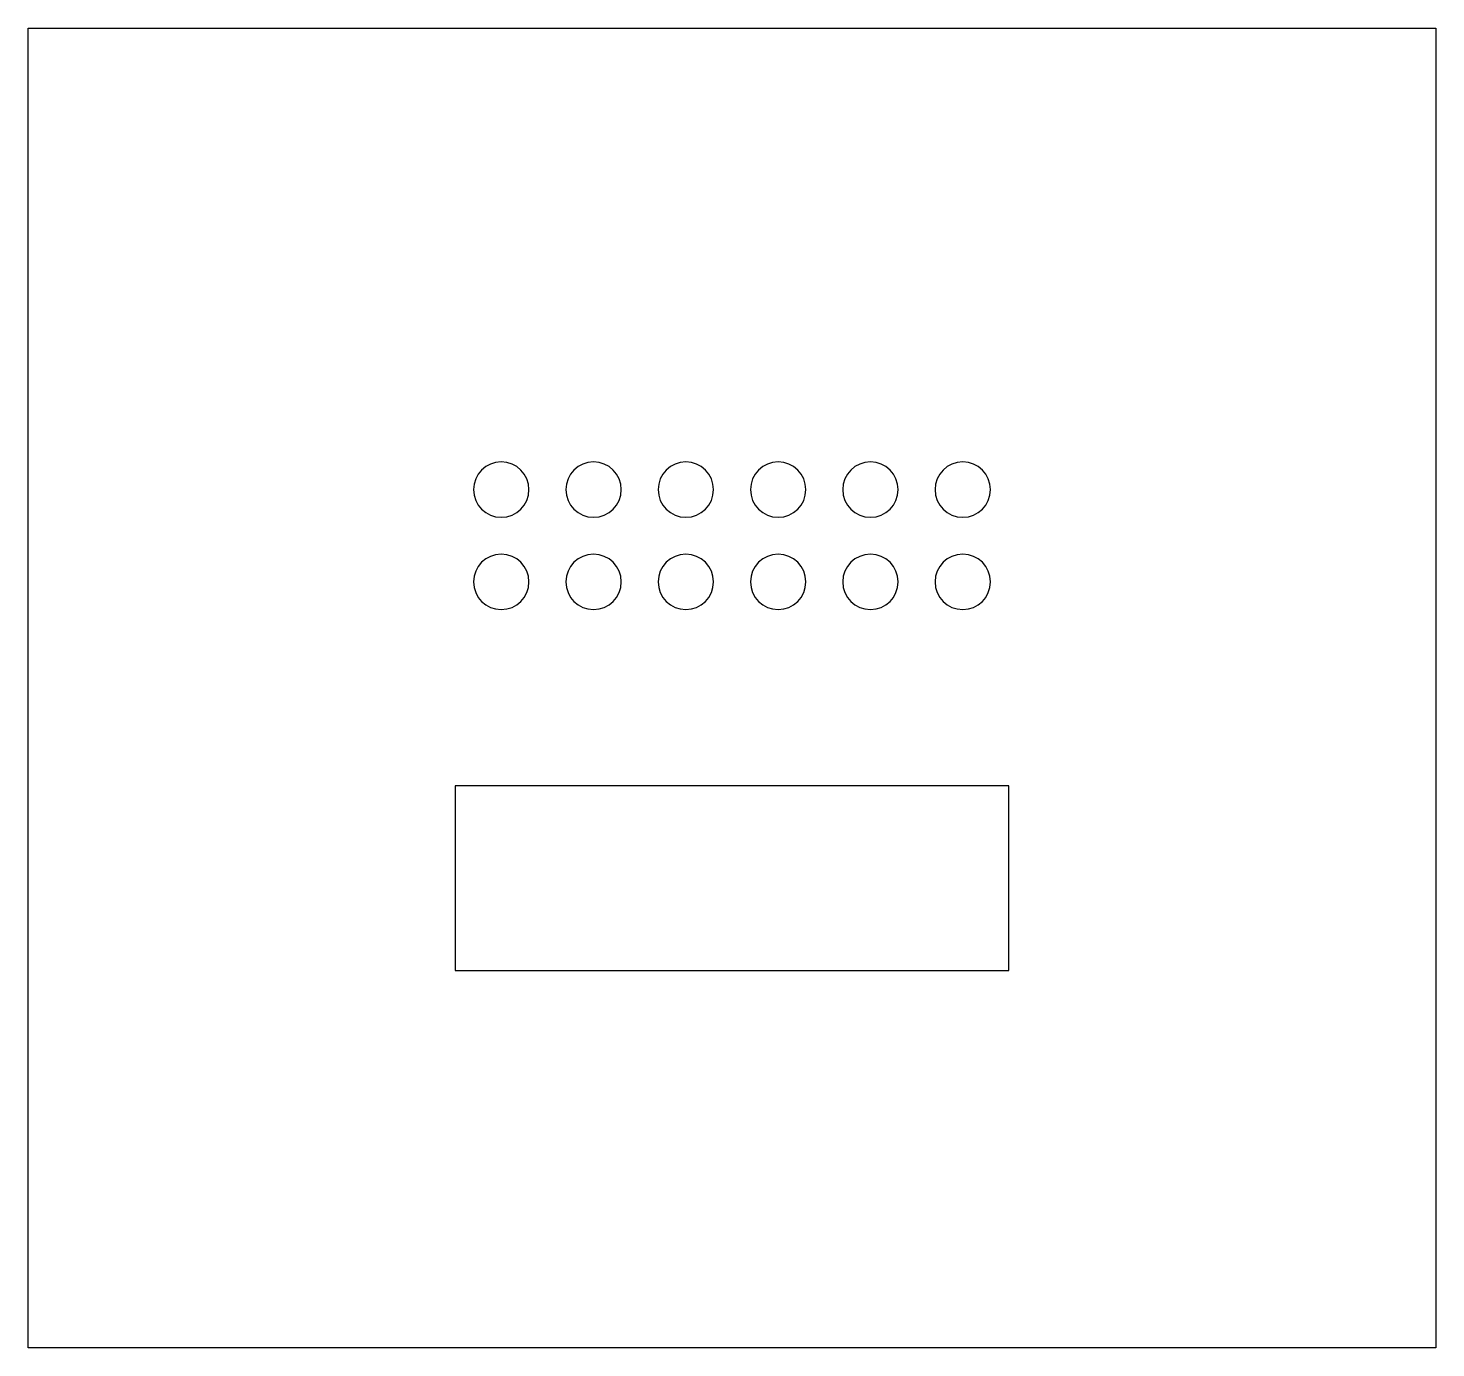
# Model space of a CAD drawing. Header units: millimetres. Extents: x 0 to 152, y 0 to 143.
import ezdxf

# ---------------------------------------------------------------- set-up
doc = ezdxf.new("R2010")
doc.units = ezdxf.units.MM

msp = doc.modelspace()

# ---------------------------------------------------------------- linework, layer by layer
at = {"layer": 'INTERIOR_PROFILES'}
msp.add_lwpolyline([(106.25, 60.89), (46.25, 60.89), (46.25, 40.89), (106.25, 40.89)], close=True, dxfattribs=at)
at = {"layer": 'INTERIOR_PROFILES', "extrusion": (0, 0, -1)}
for centre in [(-51.25, 93), (-61.25, 93), (-71.25, 93), (-81.25, 93), (-91.25, 93), (-101.25, 93), (-51.25, 83), (-61.25, 83), (-71.25, 83), (-81.25, 83), (-91.25, 83), (-101.25, 83)]:
    msp.add_circle(centre, 3, dxfattribs=at)
at = {"layer": 'OUTER_PROFILES'}
msp.add_lwpolyline([(152.5, 143), (152.5, 0), (0, 0), (0, 143)], close=True, dxfattribs=at)

doc.saveas('drawing.dxf')
